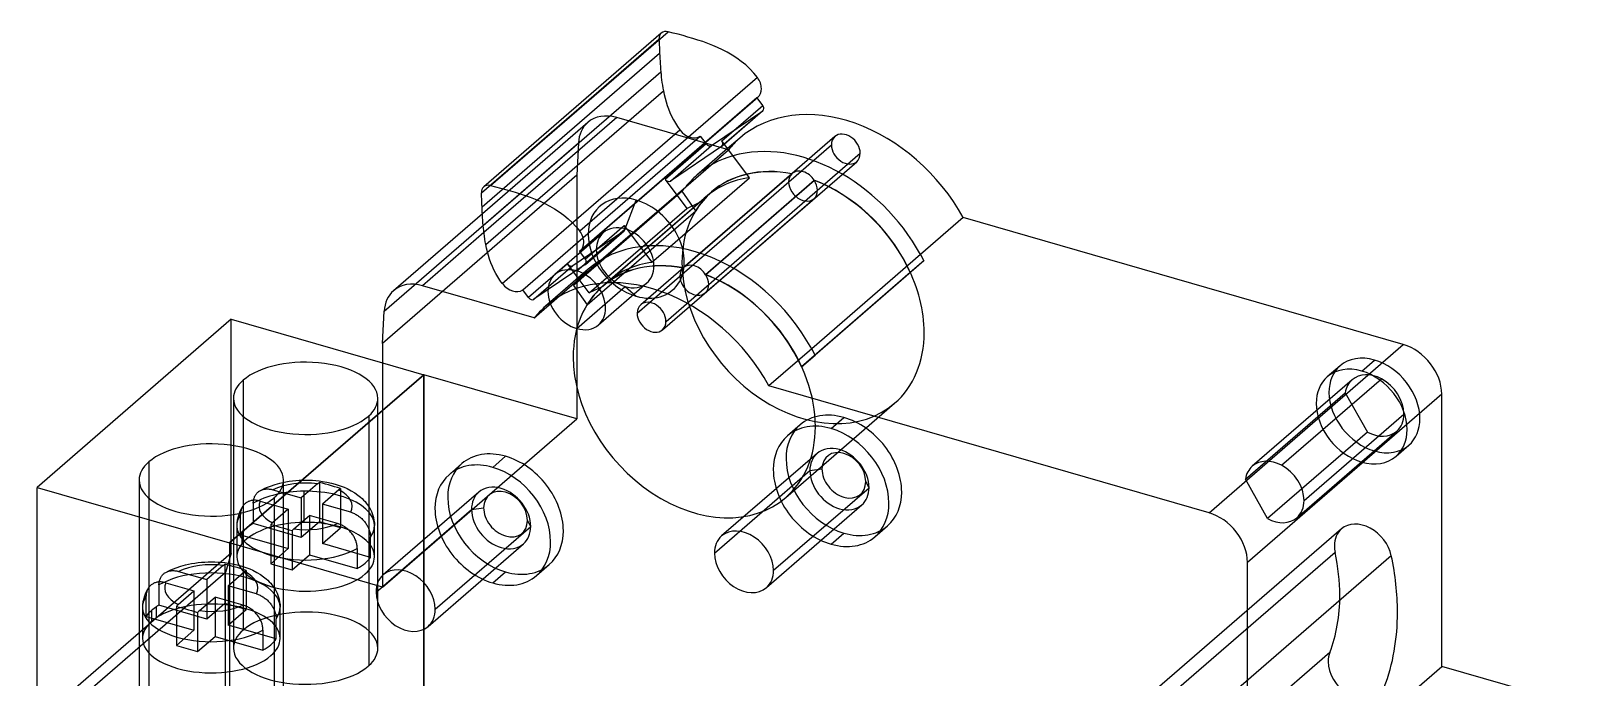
# Model space of a CAD drawing. Header units: millimetres. Extents: x -48.7 to 32.3, y -58.4 to 25.
# Drawn here: x -48.4 to 21.8, y -4.2 to 25 of the extents above; entities that cross this region are included whole.
import ezdxf

# ---------------------------------------------------------------- set-up
doc = ezdxf.new("R2010")
doc.units = ezdxf.units.MM
doc.layers.add('MAIN-1', color=7, linetype='Continuous')
doc.layers.add('MAIN-2', color=7, linetype='Continuous')

msp = doc.modelspace()

# ---------------------------------------------------------------- linework, layer by layer
at = {"layer": 'MAIN-1'}
for p, q in [((-20.005, 24.882), (-28.005, 17.954)), ((-27.697, 18.014), (-19.697, 24.942)), ((-19.474, 24.886), (-19.697, 24.942)), ((-19.251, 24.829), (-19.474, 24.886)), ((-19.027, 24.769), (-19.251, 24.829)), ((-18.804, 24.707), (-19.027, 24.769)), ((-18.581, 24.642), (-18.804, 24.707)), ((-18.357, 24.572), (-18.581, 24.642)), ((-18.134, 24.498), (-18.357, 24.572)), ((-17.911, 24.417), (-18.134, 24.498)), ((-17.689, 24.33), (-17.911, 24.417)), ((-17.468, 24.235), (-17.689, 24.33)), ((-17.248, 24.132), (-17.468, 24.235)), ((-17.031, 24.019), (-17.248, 24.132)), ((-16.816, 23.895), (-17.031, 24.019)), ((-16.606, 23.759), (-16.816, 23.895)), ((-16.401, 23.61), (-16.606, 23.759)), ((-16.204, 23.449), (-16.401, 23.61)), ((-16.016, 23.274), (-16.204, 23.449)), ((-15.84, 23.085), (-16.016, 23.274)), ((-15.677, 22.885), (-23.677, 15.957)), ((-15.677, 22.885), (-15.84, 23.085)), ((-23.654, 15.074), (-15.654, 22.002)), ((-15.431, 21.624), (-15.692, 21.969)), ((-17.281, 20.022), (-15.431, 21.624)), ((-17.171, 19.877), (-15.425, 21.389)), ((-16.031, 18.365), (-17.281, 20.022)), ((-16.472, 20.152), (-17.021, 19.677)), ((-19.61, 15.265), (-16.031, 18.365)), ((-18.257, 14.964), (-14.122, 18.545)), ((-14.13, 18.538), (-18.256, 14.964)), ((-18.057, 14.895), (-13.711, 18.659)), ((-17.34, 14.594), (-13.114, 18.254)), ((-28.105, 17.589), (-28.11, 17.679)), ((-28.101, 17.5), (-28.105, 17.589)), ((-27.697, 18.014), (-27.474, 17.958)), ((-27.474, 17.958), (-27.251, 17.9)), ((-27.251, 17.9), (-27.027, 17.841)), ((-27.027, 17.841), (-26.804, 17.779)), ((-26.804, 17.779), (-26.581, 17.714)), ((-26.581, 17.714), (-26.357, 17.644)), ((-26.357, 17.644), (-26.134, 17.569)), ((-26.134, 17.569), (-25.911, 17.489)), ((-28.097, 17.41), (-28.101, 17.5)), ((-28.093, 17.321), (-28.097, 17.41)), ((-28.089, 17.231), (-28.093, 17.321)), ((-28.085, 17.142), (-28.089, 17.231)), ((-28.081, 17.052), (-28.085, 17.142)), ((-28.075, 16.933), (-28.081, 17.052)), ((-28.069, 16.814), (-28.075, 16.933)), ((-25.911, 17.489), (-25.689, 17.402)), ((-25.689, 17.402), (-25.468, 17.307)), ((-25.468, 17.307), (-25.248, 17.204)), ((-25.248, 17.204), (-25.031, 17.09)), ((-25.031, 17.09), (-24.816, 16.966)), ((-24.816, 16.966), (-24.606, 16.831)), ((-28.065, 16.746), (-32.07, 13.278)), ((-28.063, 16.695), (-28.069, 16.814)), ((-28.056, 16.576), (-28.063, 16.695)), ((-28.048, 16.456), (-28.056, 16.576)), ((-28.039, 16.336), (-28.048, 16.456)), ((-28.029, 16.216), (-28.039, 16.336)), ((-28.018, 16.095), (-28.029, 16.216)), ((-24.606, 16.831), (-24.401, 16.682)), ((-24.401, 16.682), (-24.204, 16.52)), ((-24.204, 16.52), (-24.016, 16.345)), ((-24.016, 16.345), (-23.84, 16.157)), ((-23.84, 16.157), (-23.677, 15.957)), ((-23.431, 14.696), (-21.681, 16.212)), ((-21.681, 16.212), (-20.962, 15.259)), ((-6.405, 16.571), (-8.33, 14.904)), ((13.422, 10.848), (-6.405, 16.571)), ((-27.996, 15.893), (-30.76, 13.499)), ((-28.005, 15.972), (-28.018, 16.095)), ((-27.991, 15.85), (-28.005, 15.972)), ((-27.974, 15.727), (-27.991, 15.85)), ((-27.956, 15.604), (-27.974, 15.727)), ((-27.936, 15.481), (-27.956, 15.604)), ((-27.913, 15.357), (-27.936, 15.481)), ((-23.425, 14.461), (-21.675, 15.976)), ((-27.878, 15.193), (-27.913, 15.357)), ((-27.838, 15.028), (-27.878, 15.193)), ((-27.793, 14.864), (-27.838, 15.028)), ((-27.741, 14.699), (-27.793, 14.864)), ((-23.694, 15.043), (-23.431, 14.696)), ((-8.33, 14.904), (-13.23, 10.661)), ((-27.682, 14.536), (-27.741, 14.699)), ((-27.616, 14.373), (-27.682, 14.536)), ((-27.542, 14.212), (-27.616, 14.373)), ((-27.461, 14.053), (-27.542, 14.212)), ((-27.371, 13.897), (-27.461, 14.053)), ((-23.436, 14.453), (-25.741, 12.893)), ((-23.297, 14.241), (-25.222, 12.574)), ((-23.754, 13.845), (-23.95, 14.105)), ((-25.731, 12.047), (-30.76, 13.499)), ((-27.273, 13.744), (-27.371, 13.897)), ((-27.167, 13.596), (-27.273, 13.744)), ((-25.986, 12.968), (-26.248, 13.315)), ((-21.093, 12.267), (-20.536, 12.749)), ((-39.379, 11.993), (-48.129, 4.415)), ((-39.379, 11.993), (-32.567, 10.027)), ((-32.567, 10.902), (-32.49, 12.356)), ((-32.567, 10.902), (-32.567, -0.077)), ((-13.23, 10.661), (-15.155, 8.994)), ((4.672, 3.27), (13.422, 10.848)), ((-38.845, 9.241), (-38.845, 7.614)), ((4.672, 3.27), (-15.155, 8.994)), ((15.154, 8.616), (6.404, 1.038)), ((15.154, -3.648), (15.154, 8.616)), ((-32.567, 7.876), (-39.454, 1.911)), ((-39.454, 1.911), (-32.567, 7.876)), ((-43.095, 5.56), (-43.095, 3.933)), ((-48.129, 4.415), (-39.454, 1.911)), ((-48.129, -6.123), (-48.129, 4.415)), ((-37.457, 3.935), (-37.458, 3.934)), ((-37.458, 3.934), (-37.458, 3.933)), ((-37.458, 3.933), (-37.458, 3.933)), ((-37.458, 3.933), (-37.458, 3.933)), ((-37.458, 3.933), (-37.458, 3.933)), ((-37.458, 3.933), (-37.458, 3.933)), ((-37.458, 3.933), (-37.458, 3.933)), ((-37.458, 3.933), (-37.458, 3.933)), ((-37.458, 3.933), (-37.458, 3.933)), ((-37.458, 3.933), (-37.458, 3.933)), ((-37.458, 3.933), (-37.458, 3.933)), ((-37.458, 3.933), (-37.458, 3.933)), ((-37.458, 3.933), (-37.458, 3.933)), ((-37.458, 3.933), (-37.458, 3.933)), ((-37.458, 3.933), (-37.458, 3.933)), ((-37.458, 3.933), (-37.458, 3.933)), ((-37.458, 3.933), (-37.458, 3.933)), ((-37.458, 3.933), (-37.458, 3.933)), ((-37.458, 3.933), (-37.458, 3.933)), ((-37.458, 3.933), (-37.458, 3.933)), ((-37.458, 3.933), (-37.458, 3.933)), ((-37.458, 3.933), (-37.458, 3.933)), ((-37.458, 3.933), (-37.458, 3.933)), ((-37.458, 3.933), (-37.458, 3.933)), ((-37.458, 3.933), (-37.458, 3.933)), ((-37.458, 3.933), (-37.458, 3.933)), ((-37.458, 3.933), (-37.458, 3.933)), ((-37.458, 3.933), (-37.458, 3.933)), ((-37.458, 3.933), (-37.458, 3.933)), ((-37.458, 3.933), (-37.458, 3.933)), ((-37.458, 3.933), (-37.458, 3.933)), ((-37.458, 3.933), (-37.458, 3.933)), ((-37.456, 3.935), (-37.457, 3.935)), ((-37.455, 3.936), (-37.456, 3.935)), ((-37.454, 3.937), (-37.455, 3.936)), ((-37.453, 3.938), (-37.454, 3.937)), ((-39.454, 1.911), (-39.454, -40.716)), ((-32.567, -0.077), (-39.454, 1.911)), ((-39.454, 1.911), (-39.454, -40.716)), ((6.404, -11.226), (6.404, 1.038)), ((6.404, -11.226), (15.154, -3.648)), ((21.781, -5.561), (15.154, -3.648))]:
    msp.add_line(p, q, dxfattribs=at)
for centre, major_axis, ratio, start_param, end_param in [((-19.678, 24.505), (-0.327, 0.377), 0.75, -0.814147, 0.000105), ((-16.145, 22.569), (-0.491, 0.567), 0.75, -2.427868, -1.660121), ((-16.145, 22.569), (-0.491, 0.567), 0.75, -3.141556, -2.427868), ((-11.693, 14.634), (-4.779, 5.518), 0.75, -1.847962, 0.000051), ((-15.556, 21.54), (-0.131, 0.151), 0.75, -2.427868, -1.660098), ((-15.556, 21.54), (-0.131, 0.151), 0.75, -3.141556, -2.427868), ((-13.618, 12.967), (4.779, -5.518), 0.75, 1.29363, 2.807825), ((-13.618, 12.967), (-4.124, 4.762), 0.75, -0.76456, -0.373571), ((-13.618, 17.99), (0.491, -0.567), 0.75, -3.110384, -2.427868), ((-13.618, 17.99), (-0.491, 0.567), 0.75, 0, 0.049719), ((-13.618, 17.99), (-0.491, 0.567), 0.75, -1.745414, 0), ((-13.618, 12.967), (-4.124, 4.762), 0.75, -1.893429, -0.949583), ((-27.678, 17.577), (0.327, -0.377), 0.75, -3.141488, -2.376057), ((-27.678, 17.577), (0.327, -0.377), 0.75, 2.327468, 3.141697), ((-13.618, 17.99), (0.491, -0.567), 0.75, -2.427868, -1.745353), ((-13.618, 17.99), (0.491, -0.567), 0.75, -1.745353, -1.39623), ((-21.806, 16.128), (-0.131, 0.151), 0.75, -2.427868, -1.660098), ((-24.145, 15.641), (0.491, -0.567), 0.75, 0.713724, 1.481472), ((-24.145, 15.641), (0.491, -0.567), 0.75, 0.000037, 0.713724), ((-18.518, 8.723), (-4.779, 5.518), 0.75, -1.847962, 0.000051), ((-21.806, 16.128), (-0.131, 0.151), 0.75, -3.141556, -2.427868), ((-24.145, 15.641), (0.491, -0.567), 0.75, -0.089302, 0.000037), ((-23.556, 14.612), (0.131, -0.151), 0.75, -0.089302, 0.000037), ((-23.556, 14.612), (0.131, -0.151), 0.75, 0.713724, 1.481495), ((-23.556, 14.612), (0.131, -0.151), 0.75, 0.000037, 0.713724), ((-30.76, 11.766), (1.309, -1.512), 0.75, 2.284521, 3.141591), ((-26.699, 13.912), (0.491, -0.567), 0.75, -1.660076, -0.089302), ((-20.443, 7.056), (4.779, -5.518), 0.75, 1.29363, 3.141643), ((-30.76, 11.766), (1.309, -1.512), 0.75, 3.141591, 3.802957), ((-25.861, 13.052), (0.131, -0.151), 0.75, -1.660098, -0.089302), ((-20.443, 12.079), (-0.491, 0.567), 0.75, 0.000079, 0.713724), ((-20.443, 12.079), (-0.491, 0.567), 0.75, -2.427868, 0.000079), ((-20.443, 7.056), (4.779, -5.518), 0.75, -3.141542, -3.007774), ((-20.443, 12.079), (-0.491, 0.567), 0.75, 0.713724, 3.141672), ((-20.443, 12.079), (-0.491, 0.567), 0.75, -3.141514, -2.427868), ((13.422, 9.116), (-1.309, 1.512), 0.75, -2.427868, -0.857072), ((-36.027, 8.427), (3.254, 0), 0.5, -0.000045, 2.617994), ((-36.027, 8.427), (3.254, 0), 0.5, 2.617994, 3.141499), ((-36.027, 8.427), (3.254, 0), 0.5, 3.141499, 5.759587), ((-36.027, 8.427), (3.254, 0), 0.5, -0.501939, -0.000045), ((-36.027, 8.427), (-3.254, 0), 0.5, 2.617994, 2.639653), ((-40.277, 4.747), (3.254, 0), 0.5, -0.000087, 2.617994), ((-40.277, 4.747), (3.254, 0), 0.5, 2.617994, 3.141499), ((-40.277, 4.747), (3.254, 0), 0.5, 3.141499, 5.759573), ((-40.277, 4.747), (3.254, 0), 0.5, -0.520365, -0.000087), ((4.672, 1.538), (1.309, -1.512), 0.75, 0.713724, 2.284521)]:
    msp.add_ellipse(centre, major_axis=major_axis, ratio=ratio, start_param=start_param, end_param=end_param, dxfattribs=at)
at = {"layer": 'MAIN-2'}
for p, q in [((-28.11, 17.679), (-20.11, 24.607)), ((-20.11, 24.607), (-20.105, 24.517)), ((-28.081, 17.052), (-20.081, 23.981)), ((-20.105, 24.517), (-20.101, 24.428)), ((-20.101, 24.428), (-20.097, 24.338)), ((-20.097, 24.338), (-20.093, 24.249)), ((-20.093, 24.249), (-20.089, 24.159)), ((-20.089, 24.159), (-20.085, 24.07)), ((-20.085, 24.07), (-20.081, 23.981)), ((-20.081, 23.981), (-20.075, 23.862)), ((-20.075, 23.862), (-20.069, 23.742)), ((-20.069, 23.742), (-20.063, 23.623)), ((-20.063, 23.623), (-20.056, 23.504)), ((-20.056, 23.504), (-20.048, 23.384)), ((-20.048, 23.384), (-20.039, 23.265)), ((-20.039, 23.265), (-20.029, 23.145)), ((-28.029, 16.216), (-20.029, 23.145)), ((-20.029, 23.145), (-20.018, 23.023)), ((-20.018, 23.023), (-20.005, 22.901)), ((-20.005, 22.901), (-19.991, 22.778)), ((-19.991, 22.778), (-19.974, 22.655)), ((-19.974, 22.655), (-19.956, 22.532)), ((-19.956, 22.532), (-19.936, 22.409)), ((-27.913, 15.357), (-19.913, 22.285)), ((-15.694, 21.972), (-23.694, 15.043)), ((-19.936, 22.409), (-19.913, 22.285)), ((-19.913, 22.285), (-19.878, 22.121)), ((-19.878, 22.121), (-19.838, 21.957)), ((-19.838, 21.957), (-19.793, 21.792)), ((-19.793, 21.792), (-19.741, 21.628)), ((-15.692, 21.969), (-15.694, 21.972)), ((-22.01, 21.076), (-27.996, 15.893)), ((-16.981, 19.625), (-22.01, 21.076)), ((-19.741, 21.628), (-19.682, 21.464)), ((-19.682, 21.464), (-19.616, 21.301)), ((-19.616, 21.301), (-19.542, 21.14)), ((-19.542, 21.14), (-19.461, 20.981)), ((-17.741, 19.821), (-15.436, 21.381)), ((-15.436, 21.381), (-17.286, 19.779)), ((-23.32, 20.856), (-28.065, 16.746)), ((-27.167, 13.596), (-19.167, 20.524)), ((-19.461, 20.981), (-19.371, 20.825)), ((-19.371, 20.825), (-19.273, 20.672)), ((-19.273, 20.672), (-19.167, 20.524)), ((-32.49, 12.356), (-23.74, 19.934)), ((-26.248, 13.315), (-18.248, 20.243)), ((-23.74, 19.934), (-23.817, 18.48)), ((-17.986, 19.896), (-19.836, 18.294)), ((-19.591, 18.219), (-17.741, 19.821)), ((-17.286, 19.779), (-19.591, 18.219)), ((-17.021, 19.677), (-18.397, 18.485)), ((-18.248, 20.243), (-17.986, 19.896)), ((-17.275, 19.787), (-17.171, 19.877)), ((-12.184, 20.224), (-14.109, 18.557)), ((-13.711, 18.659), (-12.343, 19.844)), ((-19.952, 11.512), (-11.202, 19.09)), ((-19.793, 11.892), (-11.043, 19.469)), ((-18.906, 17.957), (-16.981, 19.625)), ((-23.817, 18.48), (-32.567, 10.902)), ((-23.817, 18.48), (-23.817, 7.501)), ((-19.836, 18.294), (-18.848, 16.985)), ((-19.058, 17.758), (-23.958, 13.515)), ((-23.806, 13.714), (-18.906, 17.957)), ((-17.736, 17.722), (-22.636, 13.478)), ((-18.448, 16.881), (-19.058, 17.758)), ((-17.742, 17.729), (-18.017, 17.491)), ((-13.106, 18.242), (-18.006, 13.999)), ((-23.348, 12.637), (-18.448, 16.881)), ((-23.248, 13.174), (-18.848, 16.985)), ((-18.239, 17.282), (-22.639, 13.471)), ((-21.633, 16.06), (-21.133, 17.359)), ((-18.848, 16.985), (-18.239, 17.282)), ((-18.027, 13.179), (-13.127, 17.423)), ((-22.615, 15.895), (-24.797, 14.005)), ((-23.991, 14.408), (-21.686, 15.968)), ((-23.815, 14.17), (-21.633, 16.06)), ((-21.686, 15.968), (-23.436, 14.453)), ((-20.962, 15.259), (-20.431, 14.555)), ((-20.536, 12.749), (-18.057, 14.895)), ((-20.431, 14.555), (-19.61, 15.265)), ((-18.256, 14.964), (-19.03, 14.294)), ((-19.022, 14.301), (-18.257, 14.964)), ((-8.33, 14.904), (-8.174, 14.622)), ((-24.236, 14.483), (-25.986, 12.968)), ((-25.741, 12.893), (-23.991, 14.408)), ((-23.95, 14.105), (-24.236, 14.483)), ((-19.009, 14.313), (-20.934, 12.646)), ((-18.014, 14.01), (-17.34, 14.594)), ((-8.788, 14.092), (-13.688, 9.849)), ((-8.174, 14.622), (-13.074, 10.378)), ((-8.174, 14.622), (-8.788, 14.092)), ((-25.731, 12.047), (-23.806, 13.714)), ((-23.958, 13.515), (-23.348, 12.637)), ((-23.815, 11.572), (-21.633, 13.462)), ((-23.248, 13.174), (-23.754, 13.845)), ((-22.639, 13.471), (-23.248, 13.174)), ((-22.833, 11.737), (-20.651, 13.627)), ((-22.417, 13.68), (-22.642, 13.486)), ((-21.633, 13.462), (-21.133, 13.029)), ((-39.379, 1.455), (-39.379, 11.993)), ((-13.074, 10.378), (-13.23, 10.661)), ((-32.567, 10.027), (-30.704, 9.489)), ((-13.688, 9.849), (-13.074, 10.378)), ((10.574, 9.894), (9.999, 9.396)), ((11.548, 9.656), (12.123, 10.154)), ((-30.704, 9.489), (-32.567, 7.876)), ((-32.567, 7.876), (-30.704, 9.489)), ((-30.704, 9.489), (-30.704, -33.139)), ((-23.817, 7.501), (-30.704, 9.489)), ((-30.704, -33.139), (-30.704, 9.489)), ((11.118, 9.266), (6.618, 5.368)), ((7.937, 5.409), (12.437, 9.306)), ((-39.281, 8.427), (-39.281, -2.831)), ((-32.772, -2.831), (-32.772, 8.427)), ((6.307, 4.78), (10.807, 8.677)), ((10.807, 8.677), (11.808, 6.904)), ((-14.394, 3.961), (-9.494, 8.204)), ((8.952, 3.824), (13.452, 7.721)), ((-38.845, 7.614), (-38.845, -2.017)), ((-33.174, 7.644), (-33.174, -3.614)), ((-32.567, -0.077), (-23.817, 7.501)), ((-13.749, 7.233), (-14.324, 6.735)), ((-12.355, 7.066), (-11.78, 7.564)), ((11.808, 6.904), (7.308, 3.007)), ((8.628, 3.048), (13.128, 6.945)), ((13.096, 5.819), (13.671, 6.317)), ((-27.597, 5.318), (-27.022, 5.816)), ((-12.987, 5.949), (-17.287, 2.225)), ((11.548, 5.558), (12.123, 6.056)), ((-28.991, 5.484), (-29.566, 4.987)), ((-17.612, 1.447), (-13.312, 5.171)), ((-13.312, 5.171), (-12.766, 5.244)), ((-43.531, 4.747), (-43.531, -6.512)), ((-38.173, 4.201), (-38.146, 4.223)), ((-38.146, 4.223), (-38.116, 4.244)), ((-38.116, 4.244), (-38.085, 4.262)), ((-38.085, 4.262), (-38.052, 4.279)), ((-38.084, 4.263), (-37.974, 4.322)), ((-38.052, 4.279), (-38.018, 4.295)), ((-38.018, 4.295), (-37.984, 4.308)), ((-37.984, 4.308), (-37.948, 4.319)), ((-37.974, 4.322), (-37.859, 4.377)), ((-37.948, 4.319), (-37.911, 4.328)), ((-37.911, 4.328), (-37.874, 4.335)), ((-37.874, 4.335), (-37.836, 4.34)), ((-37.859, 4.377), (-37.74, 4.429)), ((-37.836, 4.34), (-37.797, 4.343)), ((-37.797, 4.343), (-37.757, 4.344)), ((-37.757, 4.344), (-37.715, 4.343)), ((-37.74, 4.429), (-37.616, 4.477)), ((-37.715, 4.343), (-37.674, 4.34)), ((-37.674, 4.34), (-37.631, 4.335)), ((-37.631, 4.335), (-37.588, 4.328)), ((-37.616, 4.477), (-37.406, 4.547)), ((-37.588, 4.328), (-37.544, 4.318)), ((-37.544, 4.318), (-37.5, 4.307)), ((-37.5, 4.307), (-36.223, 3.938)), ((-37.406, 4.547), (-37.186, 4.607)), ((-37.186, 4.607), (-37.058, 4.636)), ((-37.058, 4.636), (-36.914, 4.665)), ((-37.022, -6.512), (-37.022, 4.747)), ((-36.914, 4.665), (-36.768, 4.689)), ((-36.768, 4.689), (-36.62, 4.708)), ((-36.62, 4.708), (-36.47, 4.723)), ((-36.47, 4.723), (-36.321, 4.734)), ((-36.321, 4.734), (-36.171, 4.74)), ((-35.49, 4.573), (-36.223, 3.938)), ((-36.171, 4.74), (-36.02, 4.742)), ((-36.095, 2.839), (-36.095, 4.242)), ((-36.02, 4.742), (-35.869, 4.74)), ((-35.869, 4.74), (-35.719, 4.733)), ((-35.719, 4.733), (-35.569, 4.722)), ((-35.569, 4.722), (-35.42, 4.707)), ((-35.49, 4.573), (-35.478, 4.584)), ((-35.478, 4.584), (-35.466, 4.593)), ((-35.466, 4.593), (-35.454, 4.602)), ((-35.454, 4.602), (-35.442, 4.611)), ((-35.442, 4.611), (-35.43, 4.619)), ((-35.43, 4.619), (-35.418, 4.627)), ((-35.42, 4.707), (-35.273, 4.687)), ((-35.418, 4.627), (-35.406, 4.634)), ((-35.406, 4.634), (-35.406, 2.87)), ((-35.27, 4.599), (-35.406, 4.634)), ((-35.273, 4.687), (-35.068, 4.651)), ((-34.537, 4.298), (-35.271, 3.663)), ((-35.133, 4.562), (-35.27, 4.599)), ((-34.997, 4.524), (-35.133, 4.562)), ((-35.068, 4.651), (-34.867, 4.607)), ((-34.865, 4.485), (-34.997, 4.524)), ((-34.867, 4.607), (-34.699, 4.562)), ((-34.733, 4.446), (-34.865, 4.485)), ((-34.596, 4.405), (-34.733, 4.446)), ((-34.699, 4.562), (-34.558, 4.519)), ((-34.454, 4.359), (-34.596, 4.405)), ((-34.558, 4.519), (-34.421, 4.471)), ((-34.525, 4.309), (-34.537, 4.298)), ((-34.513, 4.318), (-34.525, 4.309)), ((-34.501, 4.327), (-34.513, 4.318)), ((-34.489, 4.336), (-34.501, 4.327)), ((-34.477, 4.344), (-34.489, 4.336)), ((-34.466, 4.352), (-34.477, 4.344)), ((-34.454, 4.359), (-34.466, 4.352)), ((-34.454, 4.359), (-34.454, 2.595)), ((-34.421, 4.471), (-34.289, 4.418)), ((-34.289, 4.418), (-34.161, 4.362)), ((-34.161, 4.362), (-33.972, 4.265)), ((-33.972, 4.265), (-33.816, 4.17)), ((-14.947, 0.678), (-10.647, 4.401)), ((-10.647, 4.401), (-10.794, 4.675)), ((7.308, 3.007), (6.307, 4.78)), ((-43.095, 3.933), (-43.095, -5.698)), ((-38.859, 3.566), (-38.93, 3.449)), ((-38.879, 3.533), (-38.897, 3.499)), ((-38.859, 3.566), (-38.879, 3.533)), ((-38.839, 3.595), (-38.859, 3.566)), ((-38.817, 3.623), (-38.839, 3.595)), ((-38.794, 3.649), (-38.817, 3.623)), ((-38.769, 3.673), (-38.794, 3.649)), ((-38.743, 3.696), (-38.769, 3.673)), ((-38.715, 3.717), (-38.743, 3.696)), ((-38.685, 3.737), (-38.715, 3.717)), ((-38.654, 3.755), (-38.685, 3.737)), ((-38.621, 3.772), (-38.654, 3.755)), ((-38.587, 3.786), (-38.621, 3.772)), ((-38.552, 3.799), (-38.587, 3.786)), ((-38.516, 3.81), (-38.552, 3.799)), ((-38.48, 3.818), (-38.516, 3.81)), ((-38.443, 3.825), (-38.48, 3.818)), ((-38.405, 3.829), (-38.443, 3.825)), ((-38.367, 3.832), (-38.405, 3.829)), ((-38.388, 3.697), (-38.387, 3.738)), ((-38.388, 3.697), (-38.388, 2.788)), ((-38.387, 3.738), (-38.384, 3.778)), ((-38.384, 3.778), (-38.379, 3.817)), ((-38.379, 3.817), (-38.372, 3.856)), ((-38.372, 3.856), (-38.363, 3.894)), ((-38.327, 3.833), (-38.367, 3.832)), ((-38.363, 3.894), (-38.352, 3.93)), ((-38.352, 3.93), (-38.339, 3.966)), ((-38.339, 3.966), (-38.324, 4.001)), ((-38.286, 3.832), (-38.327, 3.833)), ((-38.324, 4.001), (-38.308, 4.034)), ((-38.308, 4.034), (-38.289, 4.066)), ((-38.289, 4.066), (-38.269, 4.096)), ((-38.245, 3.828), (-38.286, 3.832)), ((-38.269, 4.096), (-38.248, 4.125)), ((-38.248, 4.125), (-38.225, 4.152)), ((-38.202, 3.823), (-38.245, 3.828)), ((-38.225, 4.152), (-38.2, 4.177)), ((-38.16, 3.816), (-38.202, 3.823)), ((-38.2, 4.177), (-38.173, 4.201)), ((-38.117, 3.806), (-38.16, 3.816)), ((-38.073, 3.795), (-38.117, 3.806)), ((-38.073, 3.795), (-36.81, 3.43)), ((-37.453, 3.938), (-37.453, -7.321)), ((-36.223, 3.938), (-36.223, 2.163)), ((-33.994, 3.295), (-35.271, 3.663)), ((-35.271, 3.663), (-35.271, 1.888)), ((-33.816, 4.17), (-33.672, 4.069)), ((-33.672, 4.069), (-33.554, 3.974)), ((-33.554, 3.974), (-33.483, 3.909)), ((-33.483, 3.909), (-33.416, 3.843)), ((-33.416, 3.843), (-33.353, 3.775)), ((-33.353, 3.775), (-33.295, 3.706)), ((-33.295, 3.706), (-33.25, 3.647)), ((-33.25, 3.647), (-33.183, 3.549)), ((-33.183, 3.549), (-33.124, 3.449)), ((-28.229, 4.2), (-32.529, 0.476)), ((-15.272, -0.101), (-10.972, 3.623)), ((-39.121, 2.818), (-39.127, 2.692)), ((-39.106, 2.944), (-39.121, 2.818)), ((-39.099, 2.981), (-39.106, 2.944)), ((-39.074, 3.089), (-39.099, 2.981)), ((-39.042, 3.196), (-39.074, 3.089)), ((-38.992, 3.323), (-39.042, 3.196)), ((-38.93, 3.449), (-38.992, 3.323)), ((-38.964, 3.228), (-38.965, 3.186)), ((-38.965, 2.277), (-38.965, 3.186)), ((-38.961, 3.27), (-38.964, 3.228)), ((-38.956, 3.31), (-38.961, 3.27)), ((-38.948, 3.35), (-38.956, 3.31)), ((-38.939, 3.389), (-38.948, 3.35)), ((-38.927, 3.427), (-38.939, 3.389)), ((-38.913, 3.464), (-38.927, 3.427)), ((-38.897, 3.499), (-38.913, 3.464)), ((-37.529, 2.807), (-37.516, 2.818)), ((-36.81, 3.43), (-37.516, 2.818)), ((-36.81, 3.43), (-36.81, 1.655)), ((-36.564, 2.543), (-35.857, 3.155)), ((-35.406, 2.87), (-36.223, 2.163)), ((-35.857, 3.155), (-35.857, 1.38)), ((-34.594, 2.791), (-35.857, 3.155)), ((-34.454, 2.595), (-35.406, 2.87)), ((-33.994, 3.295), (-33.952, 3.282)), ((-33.952, 3.282), (-33.911, 3.267)), ((-33.911, 3.267), (-33.871, 3.251)), ((-33.871, 3.251), (-33.83, 3.233)), ((-33.83, 3.233), (-33.791, 3.213)), ((-33.791, 3.213), (-33.752, 3.192)), ((-33.752, 3.192), (-33.713, 3.17)), ((-33.713, 3.17), (-33.676, 3.146)), ((-33.676, 3.146), (-33.639, 3.121)), ((-33.639, 3.121), (-33.604, 3.095)), ((-33.604, 3.095), (-33.569, 3.067)), ((-33.569, 3.067), (-33.534, 3.038)), ((-33.534, 3.038), (-33.5, 3.007)), ((-33.5, 3.007), (-33.467, 2.975)), ((-33.467, 2.975), (-33.435, 2.942)), ((-33.435, 2.942), (-33.404, 2.907)), ((-33.404, 2.907), (-33.375, 2.872)), ((-33.375, 2.872), (-33.347, 2.837)), ((-33.347, 2.837), (-33.321, 2.8)), ((-33.124, 3.449), (-33.062, 3.323)), ((-33.062, 3.323), (-33.011, 3.196)), ((-33.011, 3.196), (-32.97, 3.055)), ((-32.97, 3.055), (-32.948, 2.944)), ((-32.948, 2.944), (-32.932, 2.818)), ((-32.932, 2.818), (-32.927, 2.693)), ((-32.854, -0.302), (-28.554, 3.422)), ((-28.554, 3.422), (-28.008, 3.495)), ((-25.889, 2.653), (-26.036, 2.926)), ((-39.127, 2.692), (-39.127, 1.289)), ((-38.965, 2.277), (-36.81, 1.655)), ((-38.889, 1.885), (-38.889, 2.378)), ((-36.223, 2.163), (-38.388, 2.788)), ((-37.595, 2.74), (-37.582, 2.755)), ((-37.595, 2.74), (-37.461, 2.706)), ((-37.595, 2.74), (-37.595, 0.975)), ((-37.582, 2.755), (-37.569, 2.769)), ((-37.569, 2.769), (-37.556, 2.782)), ((-37.556, 2.782), (-37.543, 2.795)), ((-37.543, 2.795), (-37.529, 2.807)), ((-37.461, 2.706), (-37.325, 2.669)), ((-37.325, 2.669), (-37.188, 2.63)), ((-37.188, 2.63), (-37.048, 2.59)), ((-37.048, 2.59), (-36.909, 2.548)), ((-36.909, 2.548), (-36.773, 2.507)), ((-36.773, 2.507), (-36.642, 2.465)), ((-36.631, 2.478), (-36.642, 2.465)), ((-36.642, 2.465), (-36.642, 0.7)), ((-36.62, 2.49), (-36.631, 2.478)), ((-36.609, 2.501), (-36.62, 2.49)), ((-36.597, 2.512), (-36.609, 2.501)), ((-36.586, 2.523), (-36.597, 2.512)), ((-36.575, 2.533), (-36.586, 2.523)), ((-36.564, 2.543), (-36.575, 2.533)), ((-35.271, 1.888), (-34.454, 2.595)), ((-34.552, 2.777), (-34.594, 2.791)), ((-34.51, 2.762), (-34.552, 2.777)), ((-34.468, 2.746), (-34.51, 2.762)), ((-34.428, 2.728), (-34.468, 2.746)), ((-34.387, 2.708), (-34.428, 2.728)), ((-34.348, 2.687), (-34.387, 2.708)), ((-34.31, 2.664), (-34.348, 2.687)), ((-34.272, 2.64), (-34.31, 2.664)), ((-34.236, 2.615), (-34.272, 2.64)), ((-34.2, 2.589), (-34.236, 2.615)), ((-34.165, 2.561), (-34.2, 2.589)), ((-34.13, 2.532), (-34.165, 2.561)), ((-34.097, 2.501), (-34.13, 2.532)), ((-34.063, 2.469), (-34.097, 2.501)), ((-34.031, 2.436), (-34.063, 2.469)), ((-34.001, 2.402), (-34.031, 2.436)), ((-33.972, 2.367), (-34.001, 2.402)), ((-33.944, 2.332), (-33.972, 2.367)), ((-33.918, 2.296), (-33.944, 2.332)), ((-33.893, 2.259), (-33.918, 2.296)), ((-33.869, 2.222), (-33.893, 2.259)), ((-33.847, 2.184), (-33.869, 2.222)), ((-33.826, 2.146), (-33.847, 2.184)), ((-33.807, 2.107), (-33.826, 2.146)), ((-33.789, 2.067), (-33.807, 2.107)), ((-33.321, 2.8), (-33.296, 2.763)), ((-33.296, 2.763), (-33.272, 2.726)), ((-33.272, 2.726), (-33.25, 2.688)), ((-33.25, 2.688), (-33.229, 2.649)), ((-33.229, 2.649), (-33.21, 2.61)), ((-33.21, 2.61), (-33.192, 2.57)), ((-33.192, 2.57), (-33.176, 2.53)), ((-33.176, 2.53), (-33.161, 2.49)), ((-33.161, 2.49), (-33.148, 2.449)), ((-33.148, 2.449), (-33.137, 2.409)), ((-33.137, 2.409), (-33.128, 2.369)), ((-33.128, 2.369), (-33.12, 2.329)), ((-33.12, 2.329), (-33.114, 2.289)), ((-33.114, 2.289), (-33.11, 2.25)), ((-33.11, 2.25), (-33.107, 2.211)), ((-33.107, 2.211), (-33.106, 2.172)), ((-33.106, 1.263), (-33.106, 2.172)), ((-32.927, 1.289), (-32.927, 2.692)), ((-30.189, -1.071), (-25.889, 2.653)), ((-12.355, 1.856), (-11.78, 2.354)), ((-10.385, 2.187), (-9.81, 2.685)), ((10.635, 2.541), (1.885, -5.037)), ((-39.379, 1.455), (-48.129, -6.123)), ((-39.379, 1.455), (-39.643, 0.579)), ((-36.81, 1.655), (-37.595, 0.975)), ((-33.106, 1.263), (-35.271, 1.888)), ((-33.773, 2.027), (-33.789, 2.067)), ((-33.758, 1.986), (-33.773, 2.027)), ((-33.745, 1.946), (-33.758, 1.986)), ((-33.734, 1.905), (-33.745, 1.946)), ((-33.724, 1.865), (-33.734, 1.905)), ((-33.716, 1.825), (-33.724, 1.865)), ((-33.71, 1.785), (-33.716, 1.825)), ((-33.705, 1.745), (-33.71, 1.785)), ((-33.703, 1.706), (-33.705, 1.745)), ((-33.702, 1.667), (-33.703, 1.706)), ((-33.702, 1.667), (-33.702, 0.758)), ((-30.514, -1.85), (-26.214, 1.874)), ((10.351, 1.48), (2.975, -4.907)), ((-42.107, 0.697), (-41.988, 0.749)), ((-41.988, 0.749), (-41.865, 0.797)), ((-41.865, 0.797), (-41.655, 0.867)), ((-41.655, 0.867), (-41.436, 0.927)), ((-41.436, 0.927), (-41.307, 0.956)), ((-41.307, 0.956), (-41.163, 0.984)), ((-41.163, 0.984), (-41.017, 1.008)), ((-41.017, 1.008), (-40.869, 1.028)), ((-40.869, 1.028), (-40.719, 1.043)), ((-40.719, 1.043), (-40.57, 1.053)), ((-40.57, 1.053), (-40.42, 1.06)), ((-39.74, 0.893), (-40.472, 0.259)), ((-40.42, 1.06), (-40.269, 1.062)), ((-40.269, 1.062), (-40.119, 1.059)), ((-40.119, 1.059), (-39.968, 1.053)), ((-39.968, 1.053), (-39.819, 1.041)), ((-39.819, 1.041), (-39.67, 1.026)), ((-39.74, 0.893), (-39.728, 0.902)), ((-39.728, 0.902), (-39.717, 0.911)), ((-39.717, 0.911), (-39.706, 0.92)), ((-39.706, 0.92), (-39.695, 0.928)), ((-39.695, 0.928), (-39.684, 0.936)), ((-39.684, 0.936), (-39.673, 0.943)), ((-39.673, 0.943), (-39.662, 0.95)), ((-39.67, 1.026), (-39.523, 1.006)), ((-39.533, 0.917), (-39.662, 0.95)), ((-39.662, 0.95), (-39.662, -0.815)), ((-39.397, 0.88), (-39.533, 0.917)), ((-39.523, 1.006), (-39.318, 0.971)), ((-39.257, 0.84), (-39.397, 0.88)), ((-39.318, 0.971), (-39.117, 0.926)), ((-39.115, 0.799), (-39.257, 0.84)), ((-39.117, 0.926), (-38.949, 0.882)), ((-38.975, 0.758), (-39.115, 0.799)), ((-38.84, 0.717), (-38.975, 0.758)), ((-38.949, 0.882), (-38.808, 0.838)), ((-38.709, 0.675), (-38.84, 0.717)), ((-38.808, 0.838), (-38.671, 0.79)), ((-38.671, 0.79), (-38.539, 0.738)), ((-38.539, 0.738), (-38.412, 0.681)), ((-37.595, 0.975), (-36.642, 0.7)), ((-36.642, 0.7), (-35.857, 1.38)), ((-35.857, 1.38), (-33.702, 0.758)), ((-25.627, 0.439), (-25.052, 0.937)), ((12.882, 1.334), (4.132, -6.244)), ((-39.643, 0.579), (-48.393, -6.998)), ((-42.992, 0.017), (-43.018, -0.006)), ((-42.964, 0.038), (-42.992, 0.017)), ((-42.934, 0.058), (-42.964, 0.038)), ((-42.903, 0.076), (-42.934, 0.058)), ((-42.87, 0.093), (-42.903, 0.076)), ((-42.836, 0.107), (-42.87, 0.093)), ((-42.801, 0.12), (-42.836, 0.107)), ((-42.765, 0.13), (-42.801, 0.12)), ((-42.729, 0.139), (-42.765, 0.13)), ((-42.692, 0.145), (-42.729, 0.139)), ((-42.654, 0.15), (-42.692, 0.145)), ((-42.616, 0.153), (-42.654, 0.15)), ((-42.636, 0.017), (-42.635, 0.058)), ((-42.636, 0.017), (-42.636, -0.892)), ((-42.635, 0.058), (-42.632, 0.099)), ((-42.632, 0.099), (-42.627, 0.138)), ((-42.627, 0.138), (-42.62, 0.176)), ((-42.62, 0.176), (-42.611, 0.214)), ((-42.576, 0.153), (-42.616, 0.153)), ((-42.611, 0.214), (-42.6, 0.251)), ((-42.6, 0.251), (-42.587, 0.287)), ((-42.587, 0.287), (-42.573, 0.321)), ((-42.535, 0.152), (-42.576, 0.153)), ((-42.573, 0.321), (-42.556, 0.354)), ((-42.556, 0.354), (-42.538, 0.386)), ((-42.538, 0.386), (-42.518, 0.417)), ((-42.494, 0.149), (-42.535, 0.152)), ((-42.518, 0.417), (-42.496, 0.445)), ((-42.496, 0.445), (-42.473, 0.472)), ((-42.452, 0.144), (-42.494, 0.149)), ((-42.473, 0.472), (-42.448, 0.498)), ((-42.409, 0.136), (-42.452, 0.144)), ((-42.448, 0.498), (-42.422, 0.521)), ((-42.422, 0.521), (-42.394, 0.544)), ((-42.366, 0.127), (-42.409, 0.136)), ((-42.394, 0.544), (-42.364, 0.564)), ((-42.322, 0.115), (-42.366, 0.127)), ((-42.364, 0.564), (-42.333, 0.583)), ((-42.333, 0.583), (-42.3, 0.6)), ((-42.332, 0.584), (-42.222, 0.642)), ((-42.322, 0.115), (-41.059, -0.249)), ((-42.3, 0.6), (-42.266, 0.615)), ((-42.266, 0.615), (-42.232, 0.628)), ((-42.232, 0.628), (-42.196, 0.639)), ((-42.222, 0.642), (-42.107, 0.697)), ((-42.196, 0.639), (-42.159, 0.648)), ((-42.159, 0.648), (-42.122, 0.655)), ((-42.122, 0.655), (-42.084, 0.66)), ((-42.084, 0.66), (-42.045, 0.663)), ((-42.045, 0.663), (-42.005, 0.665)), ((-42.005, 0.665), (-41.964, 0.664)), ((-41.964, 0.664), (-41.922, 0.661)), ((-41.922, 0.661), (-41.879, 0.655)), ((-41.879, 0.655), (-41.836, 0.648)), ((-41.836, 0.648), (-41.793, 0.639)), ((-41.793, 0.639), (-41.748, 0.627)), ((-41.748, 0.627), (-40.472, 0.259)), ((-40.472, 0.259), (-40.472, -1.517)), ((-39.643, -21.443), (-39.643, 0.579)), ((-39.519, -0.016), (-38.787, 0.618)), ((-38.776, 0.627), (-38.787, 0.618)), ((-38.765, 0.636), (-38.776, 0.627)), ((-38.754, 0.645), (-38.765, 0.636)), ((-38.742, 0.653), (-38.754, 0.645)), ((-38.731, 0.661), (-38.742, 0.653)), ((-38.72, 0.668), (-38.731, 0.661)), ((-38.709, 0.675), (-38.72, 0.668)), ((-38.709, 0.675), (-38.709, -1.09)), ((-38.412, 0.681), (-38.222, 0.584)), ((-38.222, 0.584), (-38.066, 0.49)), ((-38.066, 0.49), (-37.922, 0.389)), ((-37.922, 0.389), (-37.804, 0.293)), ((-37.804, 0.293), (-37.733, 0.229)), ((-37.733, 0.229), (-37.666, 0.162)), ((-37.666, 0.162), (-37.603, 0.095)), ((-37.603, 0.095), (-37.545, 0.026)), ((-37.545, 0.026), (-37.501, -0.032)), ((-27.597, 0.107), (-27.022, 0.605)), ((-43.349, -0.697), (-43.356, -0.737)), ((-43.324, -0.591), (-43.349, -0.697)), ((-43.292, -0.485), (-43.324, -0.591)), ((-43.242, -0.357), (-43.292, -0.485)), ((-43.18, -0.232), (-43.242, -0.357)), ((-43.213, -0.451), (-43.214, -0.493)), ((-43.214, -1.402), (-43.214, -0.493)), ((-43.21, -0.409), (-43.213, -0.451)), ((-43.205, -0.369), (-43.21, -0.409)), ((-43.197, -0.329), (-43.205, -0.369)), ((-43.188, -0.29), (-43.197, -0.329)), ((-43.176, -0.252), (-43.188, -0.29)), ((-43.108, -0.112), (-43.18, -0.232)), ((-43.162, -0.215), (-43.176, -0.252)), ((-43.146, -0.18), (-43.162, -0.215)), ((-43.128, -0.145), (-43.146, -0.18)), ((-43.108, -0.113), (-43.128, -0.145)), ((-43.088, -0.084), (-43.108, -0.113)), ((-43.066, -0.056), (-43.088, -0.084)), ((-43.043, -0.03), (-43.066, -0.056)), ((-43.018, -0.006), (-43.043, -0.03)), ((-41.766, -0.862), (-41.059, -0.249)), ((-41.059, -0.249), (-41.059, -2.025)), ((-40.814, -1.137), (-40.106, -0.524)), ((-40.106, -0.524), (-40.106, -2.3)), ((-38.842, -0.889), (-40.106, -0.524)), ((-38.243, -0.385), (-39.519, -0.016)), ((-39.519, -0.016), (-39.519, -1.792)), ((-38.243, -0.385), (-38.202, -0.398)), ((-38.202, -0.398), (-38.161, -0.412)), ((-38.161, -0.412), (-38.12, -0.429)), ((-38.12, -0.429), (-38.08, -0.447)), ((-38.08, -0.447), (-38.04, -0.466)), ((-38.04, -0.466), (-38.001, -0.487)), ((-38.001, -0.487), (-37.963, -0.51)), ((-37.963, -0.51), (-37.925, -0.533)), ((-37.925, -0.533), (-37.889, -0.558)), ((-37.889, -0.558), (-37.853, -0.585)), ((-37.853, -0.585), (-37.818, -0.612)), ((-37.818, -0.612), (-37.783, -0.642)), ((-37.783, -0.642), (-37.75, -0.672)), ((-37.75, -0.672), (-37.716, -0.705)), ((-37.501, -0.032), (-37.433, -0.131)), ((-37.433, -0.131), (-37.374, -0.232)), ((-37.374, -0.232), (-37.312, -0.357)), ((-37.312, -0.357), (-37.261, -0.485)), ((-37.261, -0.485), (-37.221, -0.624)), ((-37.221, -0.624), (-37.198, -0.737)), ((-43.371, -0.862), (-43.377, -0.988)), ((-43.377, -0.988), (-43.377, -2.391)), ((-43.356, -0.737), (-43.371, -0.862)), ((-43.214, -1.402), (-41.059, -2.025)), ((-42.961, -1.616), (-42.961, -1.123)), ((-42.739, -1.449), (-42.739, -0.956)), ((-40.472, -1.517), (-42.636, -0.892)), ((-41.85, -0.946), (-41.836, -0.931)), ((-41.85, -0.946), (-41.714, -0.982)), ((-41.85, -0.946), (-41.85, -2.71)), ((-41.836, -0.931), (-41.822, -0.916)), ((-41.822, -0.916), (-41.808, -0.902)), ((-41.808, -0.902), (-41.794, -0.888)), ((-41.794, -0.888), (-41.78, -0.875)), ((-41.78, -0.875), (-41.766, -0.862)), ((-41.714, -0.982), (-41.578, -1.019)), ((-41.578, -1.019), (-41.442, -1.057)), ((-41.442, -1.057), (-41.306, -1.096)), ((-41.306, -1.096), (-41.17, -1.136)), ((-41.17, -1.136), (-41.034, -1.178)), ((-41.034, -1.178), (-40.898, -1.221)), ((-40.886, -1.208), (-40.898, -1.221)), ((-40.898, -1.221), (-40.898, -2.985)), ((-40.874, -1.195), (-40.886, -1.208)), ((-40.862, -1.183), (-40.874, -1.195)), ((-40.85, -1.171), (-40.862, -1.183)), ((-40.838, -1.159), (-40.85, -1.171)), ((-40.826, -1.148), (-40.838, -1.159)), ((-40.814, -1.137), (-40.826, -1.148)), ((-39.662, -0.815), (-40.472, -1.517)), ((-38.709, -1.09), (-39.662, -0.815)), ((-39.519, -1.792), (-38.709, -1.09)), ((-38.8, -0.902), (-38.842, -0.889)), ((-38.758, -0.917), (-38.8, -0.902)), ((-38.716, -0.934), (-38.758, -0.917)), ((-38.676, -0.952), (-38.716, -0.934)), ((-38.636, -0.972), (-38.676, -0.952)), ((-38.596, -0.993), (-38.636, -0.972)), ((-38.558, -1.016), (-38.596, -0.993)), ((-38.52, -1.04), (-38.558, -1.016)), ((-38.484, -1.065), (-38.52, -1.04)), ((-38.448, -1.091), (-38.484, -1.065)), ((-38.413, -1.118), (-38.448, -1.091)), ((-38.379, -1.148), (-38.413, -1.118)), ((-38.345, -1.178), (-38.379, -1.148)), ((-38.312, -1.211), (-38.345, -1.178)), ((-38.28, -1.244), (-38.312, -1.211)), ((-38.249, -1.278), (-38.28, -1.244)), ((-38.22, -1.313), (-38.249, -1.278)), ((-38.192, -1.348), (-38.22, -1.313)), ((-38.166, -1.384), (-38.192, -1.348)), ((-38.141, -1.421), (-38.166, -1.384)), ((-37.716, -0.705), (-37.684, -0.738)), ((-37.684, -0.738), (-37.654, -0.772)), ((-37.654, -0.772), (-37.624, -0.807)), ((-37.624, -0.807), (-37.596, -0.843)), ((-37.596, -0.843), (-37.57, -0.879)), ((-37.57, -0.879), (-37.545, -0.916)), ((-37.545, -0.916), (-37.521, -0.953)), ((-37.521, -0.953), (-37.499, -0.992)), ((-37.499, -0.992), (-37.479, -1.03)), ((-37.479, -1.03), (-37.459, -1.07)), ((-37.459, -1.07), (-37.441, -1.109)), ((-37.441, -1.109), (-37.425, -1.15)), ((-37.425, -1.15), (-37.411, -1.19)), ((-37.411, -1.19), (-37.398, -1.23)), ((-37.398, -1.23), (-37.386, -1.271)), ((-37.386, -1.271), (-37.377, -1.311)), ((-37.377, -1.311), (-37.369, -1.351)), ((-37.369, -1.351), (-37.363, -1.39)), ((-37.363, -1.39), (-37.359, -1.429)), ((-37.198, -0.737), (-37.182, -0.862)), ((-37.182, -0.862), (-37.177, -0.988)), ((-37.177, -2.391), (-37.177, -0.988)), ((-41.059, -2.025), (-41.85, -2.71)), ((-37.356, -2.416), (-39.519, -1.792)), ((-38.118, -1.458), (-38.141, -1.421)), ((-38.096, -1.495), (-38.118, -1.458)), ((-38.075, -1.534), (-38.096, -1.495)), ((-38.055, -1.573), (-38.075, -1.534)), ((-38.038, -1.613), (-38.055, -1.573)), ((-38.021, -1.653), (-38.038, -1.613)), ((-38.006, -1.693), (-38.021, -1.653)), ((-37.993, -1.734), (-38.006, -1.693)), ((-37.982, -1.774), (-37.993, -1.734)), ((-37.972, -1.815), (-37.982, -1.774)), ((-37.964, -1.855), (-37.972, -1.815)), ((-37.958, -1.895), (-37.964, -1.855)), ((-37.954, -1.934), (-37.958, -1.895)), ((-37.951, -1.974), (-37.954, -1.934)), ((-37.95, -2.013), (-37.951, -1.974)), ((-37.95, -2.013), (-37.95, -2.922)), ((-37.359, -1.429), (-37.356, -1.468)), ((-37.356, -1.468), (-37.356, -1.507)), ((-37.356, -2.416), (-37.356, -1.507)), ((-41.85, -2.71), (-40.898, -2.985)), ((-40.898, -2.985), (-40.106, -2.3)), ((-40.106, -2.3), (-37.95, -2.922)), ((10.111, -3.027), (4.384, -7.987))]:
    msp.add_line(p, q, dxfattribs=at)
for centre, major_axis, ratio, start_param, end_param in [((-19.678, 24.505), (-0.327, 0.377), 0.75, 0.000105, 0.765686), ((-16.145, 22.569), (-0.491, 0.567), 0.75, 3.052291, 3.141629), ((-22.01, 19.344), (-1.309, 1.512), 0.75, -0.857072, -0.000001), ((-15.556, 21.54), (-0.131, 0.151), 0.75, 3.052291, 3.141629), ((-22.01, 19.344), (-1.309, 1.512), 0.75, -0.000001, 0.661365), ((-18.699, 20.841), (-0.491, 0.567), 0.75, 1.481506, 3.052291), ((-11.693, 19.657), (0.491, -0.567), 0.75, 0.713724, 3.141672), ((-17.861, 19.98), (-0.131, 0.151), 0.75, 1.481495, 3.052291), ((-17.406, 19.938), (0.131, -0.151), 0.75, -0.089302, 0.000037), ((-17.406, 19.938), (0.131, -0.151), 0.75, 0.713724, 1.481495), ((-17.406, 19.938), (0.131, -0.151), 0.75, 0.000037, 0.713724), ((-11.693, 14.634), (-4.779, 5.518), 0.75, 0.000051, 0.133819), ((-11.693, 19.657), (0.491, -0.567), 0.75, -3.141514, -2.427868), ((-11.693, 19.657), (0.491, -0.567), 0.75, -2.427868, 0.000079), ((-13.618, 12.967), (4.779, -5.518), 0.75, 2.807825, 3.141643), ((-11.693, 19.657), (0.491, -0.567), 0.75, 0.000079, 0.713724), ((-19.711, 18.378), (0.131, -0.151), 0.75, -1.660098, -0.089302), ((-13.618, 12.967), (4.779, -5.518), 0.75, -3.141542, -3.007774), ((-13.893, 12.729), (4.124, -4.762), 0.75, 2.687084, 3.141593), ((-13.618, 12.967), (-4.124, 4.762), 0.75, -0.373571, 0.000091), ((-13.618, 12.967), (-4.118, 4.755), 0.75, -0.763031, 0.000136), ((-13.618, 17.99), (-0.491, 0.567), 0.75, -1.763863, -1.745414), ((-13.618, 17.99), (0.491, -0.567), 0.75, 0.713724, 1.39624), ((-21.133, 15.194), (1.637, -1.89), 0.75, 2.284521, 5.426113), ((-13.618, 12.967), (-4.124, 4.762), 0.75, 0.000091, 0.713724), ((-13.618, 12.967), (4.779, -5.518), 0.75, -3.007774, -2.962551), ((-13.618, 12.967), (-4.118, 4.755), 0.75, 0.000136, 0.232855), ((-13.618, 17.99), (0.491, -0.567), 0.75, 0.000001, 0.713724), ((-13.618, 12.967), (-4.118, 4.755), 0.75, -1.946999, -0.951113), ((-21.133, 15.194), (1.637, -1.89), 0.75, -0.857072, 2.284521), ((-13.893, 12.729), (4.124, -4.762), 0.75, -3.141592, -3.07707), ((-13.618, 17.99), (0.491, -0.567), 0.75, -1.39623, 0.000001), ((-21.633, 14.761), (0.982, -1.134), 0.75, 2.284521, 3.141672), ((-21.633, 14.761), (0.982, -1.134), 0.75, -3.141514, -2.427868), ((-21.806, 16.128), (-0.131, 0.151), 0.75, 3.052291, 3.141629), ((-21.633, 14.761), (0.982, -1.134), 0.75, 0.713724, 2.284521), ((-21.633, 14.761), (0.982, -1.134), 0.75, -2.427868, -0.857072), ((-23.815, 12.871), (-0.982, 1.134), 0.75, -0.857072, 0.000079), ((-24.111, 14.568), (-0.131, 0.151), 0.75, 1.481495, 3.052291), ((-23.815, 12.871), (-0.982, 1.134), 0.75, -2.427868, -0.857072), ((-18.518, 8.723), (-4.779, 5.518), 0.75, 0.000051, 0.133819), ((-18.518, 8.723), (4.124, -4.762), 0.75, 2.377032, 3.141683), ((-18.518, 8.723), (4.118, -4.755), 0.75, 2.378562, 3.141729), ((-18.293, 8.918), (-4.124, 4.762), 0.75, -0.454509, 0), ((-21.633, 14.761), (0.982, -1.134), 0.75, 0.000079, 0.713724), ((-18.518, 13.746), (-0.491, 0.567), 0.75, 0.031209, 0.713724), ((-13.618, 12.967), (-4.124, 4.762), 0.75, 0.713724, 3.141672), ((-18.518, 13.746), (0.491, -0.567), 0.75, -3.141593, -3.091873), ((-18.518, 13.746), (0.491, -0.567), 0.75, 1.377729, 3.141593), ((-13.618, 12.967), (-4.124, 4.762), 0.75, -2.427868, -1.893429), ((-23.815, 12.871), (-0.982, 1.134), 0.75, 0.000079, 0.713724), ((-18.518, 8.723), (4.124, -4.762), 0.75, -3.141502, -2.427868), ((-18.518, 8.723), (-4.779, 5.518), 0.75, 0.133819, 0.179042), ((-18.518, 8.723), (4.118, -4.755), 0.75, -3.141456, -2.908738), ((-18.293, 8.918), (-4.124, 4.762), 0.75, 0, 0.064523), ((-21.633, 14.761), (0.982, -1.134), 0.75, -0.857072, 0.000079), ((-18.518, 13.746), (-0.491, 0.567), 0.75, 0.713724, 3.141672), ((-18.518, 13.746), (-0.491, 0.567), 0.75, -3.141514, -2.427868), ((-18.518, 8.723), (4.124, -4.762), 0.75, 0.713724, 2.192009), ((-18.518, 13.746), (-0.491, 0.567), 0.75, -2.427868, -1.745353), ((-18.518, 8.723), (4.118, -4.755), 0.75, 1.194594, 2.190479), ((-23.815, 12.871), (-0.982, 1.134), 0.75, 0.713724, 2.284521), ((-23.815, 12.871), (-0.982, 1.134), 0.75, -3.141514, -2.427868), ((-23.815, 12.871), (-0.982, 1.134), 0.75, 2.284521, 3.141672), ((-13.618, 12.967), (-4.124, 4.762), 0.75, -3.141514, -2.427868), ((-18.518, 8.723), (4.124, -4.762), 0.75, -2.427868, 0.000079), ((11.548, 7.607), (-1.549, 1.788), 0.75, -0.857072, 0.000079), ((12.123, 8.105), (1.549, -1.788), 0.75, -3.141514, -2.427868), ((12.123, 8.105), (1.549, -1.788), 0.75, 2.284521, 3.141672), ((12.123, 8.105), (1.549, -1.788), 0.75, 0.713724, 2.284521), ((11.548, 7.607), (-1.549, 1.788), 0.75, 0.000079, 0.713724), ((12.123, 8.105), (-1.005, 1.16), 0.75, 0.000137, 0.568535), ((12.123, 8.105), (-1.005, 1.16), 0.75, -1.095855, 0.000137), ((11.548, 7.607), (-1.549, 1.788), 0.75, -2.427868, -0.857072), ((12.123, 8.105), (-1.005, 1.16), 0.75, -2.427868, -1.095855), ((12.123, 8.105), (1.549, -1.788), 0.75, -2.427868, -0.857072), ((-11.78, 4.959), (1.969, -2.274), 0.75, 2.284521, 3.141672), ((11.548, 7.607), (-1.549, 1.788), 0.75, 0.713724, 2.284521), ((12.123, 8.105), (-1.005, 1.16), 0.75, -3.141593, -2.427868), ((-18.518, 8.723), (4.124, -4.762), 0.75, 0.000079, 0.713724), ((-11.78, 4.959), (1.969, -2.274), 0.75, -3.141514, -2.427868), ((-12.355, 4.461), (-1.969, 2.274), 0.75, -0.857072, 0.000079), ((-12.355, 4.461), (-1.969, 2.274), 0.75, -2.427868, -0.857072), ((-11.78, 4.959), (1.969, -2.274), 0.75, 0.713724, 2.284521), ((12.123, 8.105), (1.549, -1.788), 0.75, 0.000079, 0.713724), ((-12.355, 4.461), (-1.969, 2.274), 0.75, 0.000079, 0.713724), ((12.123, 8.105), (-1.005, 1.16), 0.75, 2.045737, 3.141593), ((12.123, 8.105), (1.549, -1.788), 0.75, -0.857072, 0.000079), ((11.548, 7.607), (-1.549, 1.788), 0.75, -3.141514, -2.427868), ((-27.022, 3.211), (1.969, -2.274), 0.75, 2.284521, 3.141672), ((-27.022, 3.211), (1.969, -2.274), 0.75, 0.713724, 2.284521), ((-11.78, 4.959), (1.969, -2.274), 0.75, -2.427868, -0.857072), ((-11.98, 4.786), (-1.007, 1.163), 0.75, 0.000079, 0.713724), ((-11.98, 4.786), (-1.007, 1.163), 0.75, -0.857072, 0.000079), ((-11.78, 4.959), (-0.745, 0.861), 0.75, -0.857072, 0.713724), ((-11.98, 4.786), (-1.007, 1.163), 0.75, -2.427868, -0.857072), ((-11.78, 4.959), (-0.745, 0.861), 0.75, -2.427868, -0.857072), ((7.623, 4.208), (1.005, -1.16), 0.75, 2.045737, 3.14173), ((11.548, 7.607), (-1.549, 1.788), 0.75, 2.284521, 3.141672), ((-27.597, 2.713), (-1.969, 2.274), 0.75, 0.000079, 0.713724), ((-27.022, 3.211), (1.969, -2.274), 0.75, -3.141514, -2.427868), ((-27.597, 2.713), (-1.969, 2.274), 0.75, -0.857072, 0.000079), ((-27.597, 2.713), (-1.969, 2.274), 0.75, -2.427868, -0.857072), ((-12.355, 4.461), (-1.969, 2.274), 0.75, 0.713724, 2.284521), ((-11.98, 4.786), (-1.007, 1.163), 0.75, 0.713724, 2.284521), ((-11.78, 4.959), (-0.745, 0.861), 0.75, 0.713724, 2.284521), ((7.623, 4.208), (1.005, -1.16), 0.75, -3.141456, -2.573057), ((7.623, 4.208), (1.005, -1.16), 0.75, 0.713724, 2.045737), ((-36.027, 2.692), (-3.1, 0), 0.5, -1.548839, -0.705028), ((-36.027, 3.558), (-2.1, 0), 0.5, -1.8294, -0.793211), ((-36.027, 2.692), (-3.1, 0), 0.5, 2.799423, 4.734347), ((-36.027, 3.558), (-2.1, 0), 0.5, 2.887606, 3.923795), ((-27.222, 3.037), (-1.007, 1.163), 0.75, -0.857072, 0.000079), ((-27.022, 3.211), (-0.745, 0.861), 0.75, -0.857072, 0.713724), ((-27.222, 3.037), (-1.007, 1.163), 0.75, -2.427868, -0.857072), ((-11.78, 4.959), (-0.745, 0.861), 0.75, 2.284521, 3.855317), ((-11.98, 4.786), (-1.007, 1.163), 0.75, -3.141514, -2.427868), ((-36.027, 3.558), (-2.1, 0), 0.5, -0.227027, 0.782202), ((-27.022, 3.211), (1.969, -2.274), 0.75, -2.427868, -0.857072), ((-27.222, 3.037), (-1.007, 1.163), 0.75, 0.000079, 0.713724), ((-27.022, 3.211), (-0.745, 0.861), 0.75, -2.427868, -0.857072), ((-11.98, 4.786), (-1.007, 1.163), 0.75, 2.284521, 3.141672), ((-12.355, 4.461), (-1.969, 2.274), 0.75, -3.141514, -2.427868), ((-11.78, 4.959), (1.969, -2.274), 0.75, 0.000079, 0.713724), ((7.623, 4.208), (1.005, -1.16), 0.75, 0, 0.713724), ((-36.027, 2.692), (-3.1, 0), 0.5, -0.324311, 2.418706), ((-36.027, 1.289), (3.1, 0), 0.5, 1.592754, 2.617994), ((-36.027, 1.289), (3.1, 0), 0.5, -0.000061, 1.592754), ((-27.597, 2.713), (-1.969, 2.274), 0.75, 0.713724, 2.284521), ((-27.222, 3.037), (-1.007, 1.163), 0.75, 0.713724, 2.284521), ((-27.022, 3.211), (-0.745, 0.861), 0.75, 0.713724, 2.284521), ((-27.022, 3.211), (-0.745, 0.861), 0.75, 2.284521, 3.855317), ((7.623, 4.208), (1.005, -1.16), 0.75, -1.095855, 0), ((11.617, 1.407), (0.982, -1.134), 0.75, 0.940617, 3.141593), ((-36.027, 1.783), (-3.1, 0), 0.5, -0.394206, -0.324311), ((-36.027, 1.783), (-3.1, 0), 0.5, -0.523599, -0.394206), ((-36.027, 1.783), (-3.1, 0), 0.5, -0.705028, -0.523599), ((-36.027, 3.558), (-2.1, 0), 0.5, 1.312192, 2.321422), ((-27.222, 3.037), (-1.007, 1.163), 0.75, -3.141514, -2.427868), ((-27.022, 3.211), (1.969, -2.274), 0.75, 0.000079, 0.713724), ((-16.28, 1.062), (1.007, -1.163), 0.75, -3.141514, -2.427868), ((-16.28, 1.062), (1.007, -1.163), 0.75, 0.713724, 3.141672), ((-12.355, 4.461), (-1.969, 2.274), 0.75, 2.284521, 3.141672), ((-11.78, 4.959), (1.969, -2.274), 0.75, -0.857072, 0.000079), ((11.617, 1.407), (0.982, -1.134), 0.75, 3.141593, 3.855317), ((-36.027, 1.289), (3.1, 0), 0.5, 2.747387, 3.141593), ((-36.027, 1.289), (3.1, 0), 0.5, 2.617994, 2.747387), ((-27.222, 3.037), (-1.007, 1.163), 0.75, 2.284521, 3.141672), ((-27.597, 2.713), (-1.969, 2.274), 0.75, -3.141514, -2.427868), ((-16.28, 1.062), (1.007, -1.163), 0.75, -2.427868, 0.000079), ((11.617, 1.407), (0.982, -1.134), 0.75, -2.427868, -2.200975), ((2.25, 1.949), (-6.285, 7.257), 0.75, -2.427868, -2.200975), ((-40.277, -0.988), (-3.1, 0), 0.5, 2.800225, 5.577356), ((-40.277, -0.122), (-2.1, 0), 0.5, -1.829401, -0.794418), ((-36.027, 1.289), (3.1, 0), 0.5, 3.141593, 5.759587), ((-36.027, 1.783), (-3.1, 0), 0.5, 2.418706, 2.617994), ((-36.027, 1.289), (3.1, 0), 0.5, -0.523599, -0.000061), ((-36.027, 1.783), (-3.1, 0), 0.5, 2.617994, 2.799423), ((-31.522, -0.687), (1.007, -1.163), 0.75, 0.713724, 3.141672), ((-27.022, 3.211), (1.969, -2.274), 0.75, -0.857072, 0.000079), ((2.25, 1.949), (8.249, -9.525), 0.75, 0.713724, 0.940617), ((-40.277, -0.122), (-2.1, 0), 0.5, -0.228243, 0.782203), ((-40.277, -0.122), (-2.1, 0), 0.5, 2.888813, 3.923795), ((-31.522, -0.687), (1.007, -1.163), 0.75, -3.141514, -2.427868), ((-27.597, 2.713), (-1.969, 2.274), 0.75, 2.284521, 3.141672), ((-16.28, 1.062), (1.007, -1.163), 0.75, 0.000079, 0.713724), ((-40.277, -0.988), (-3.1, 0), 0.5, -0.325115, 2.41951), ((-31.522, -0.687), (1.007, -1.163), 0.75, -2.427868, 0.000079), ((2.25, 1.949), (-6.285, 7.257), 0.75, -2.759481, -2.427868), ((-40.277, -1.898), (-3.1, 0), 0.5, -0.523599, -0.325115), ((-40.277, -1.898), (-3.1, 0), 0.5, -0.652992, -0.523599), ((-40.277, -2.391), (3.1, 0), 0.5, -0.000002, 2.488601), ((-40.277, -1.898), (-3.1, 0), 0.5, -0.70583, -0.652992), ((-40.277, -0.122), (-2.1, 0), 0.5, 1.312192, 2.322638), ((-36.027, -2.831), (-3.254, 0), 0.5, 3.141548, 5.759587), ((-31.522, -0.687), (1.007, -1.163), 0.75, 0.000079, 0.713724), ((2.25, 1.949), (8.249, -9.525), 0.75, 0.382112, 0.713724), ((-40.277, -2.391), (3.1, 0), 0.5, 2.617994, 3.141499), ((-40.277, -2.391), (3.1, 0), 0.5, 2.488601, 2.617994), ((-36.027, -2.831), (-3.254, 0), 0.5, -0.523599, -0.000094), ((-40.277, -2.391), (3.1, 0), 0.5, 3.141499, 5.759587), ((-40.277, -1.898), (-3.1, 0), 0.5, 2.41951, 2.617994), ((-40.277, -2.391), (3.1, 0), 0.5, -0.523599, -0.000002), ((-40.277, -1.898), (-3.1, 0), 0.5, 2.617994, 2.800225), ((-36.027, -2.831), (-3.254, 0), 0.5, -0.000094, 2.617994), ((-36.027, -2.831), (-3.254, 0), 0.5, 2.639653, 3.141548), ((11.339, -3.805), (0.982, -1.134), 0.75, -2.759481, -2.427868), ((11.339, -3.805), (0.982, -1.134), 0.75, -2.427868, 0), ((-36.027, -2.831), (3.254, 0), 0.5, -0.523599, -0.501939)]:
    msp.add_ellipse(centre, major_axis=major_axis, ratio=ratio, start_param=start_param, end_param=end_param, dxfattribs=at)

doc.saveas('drawing.dxf')
